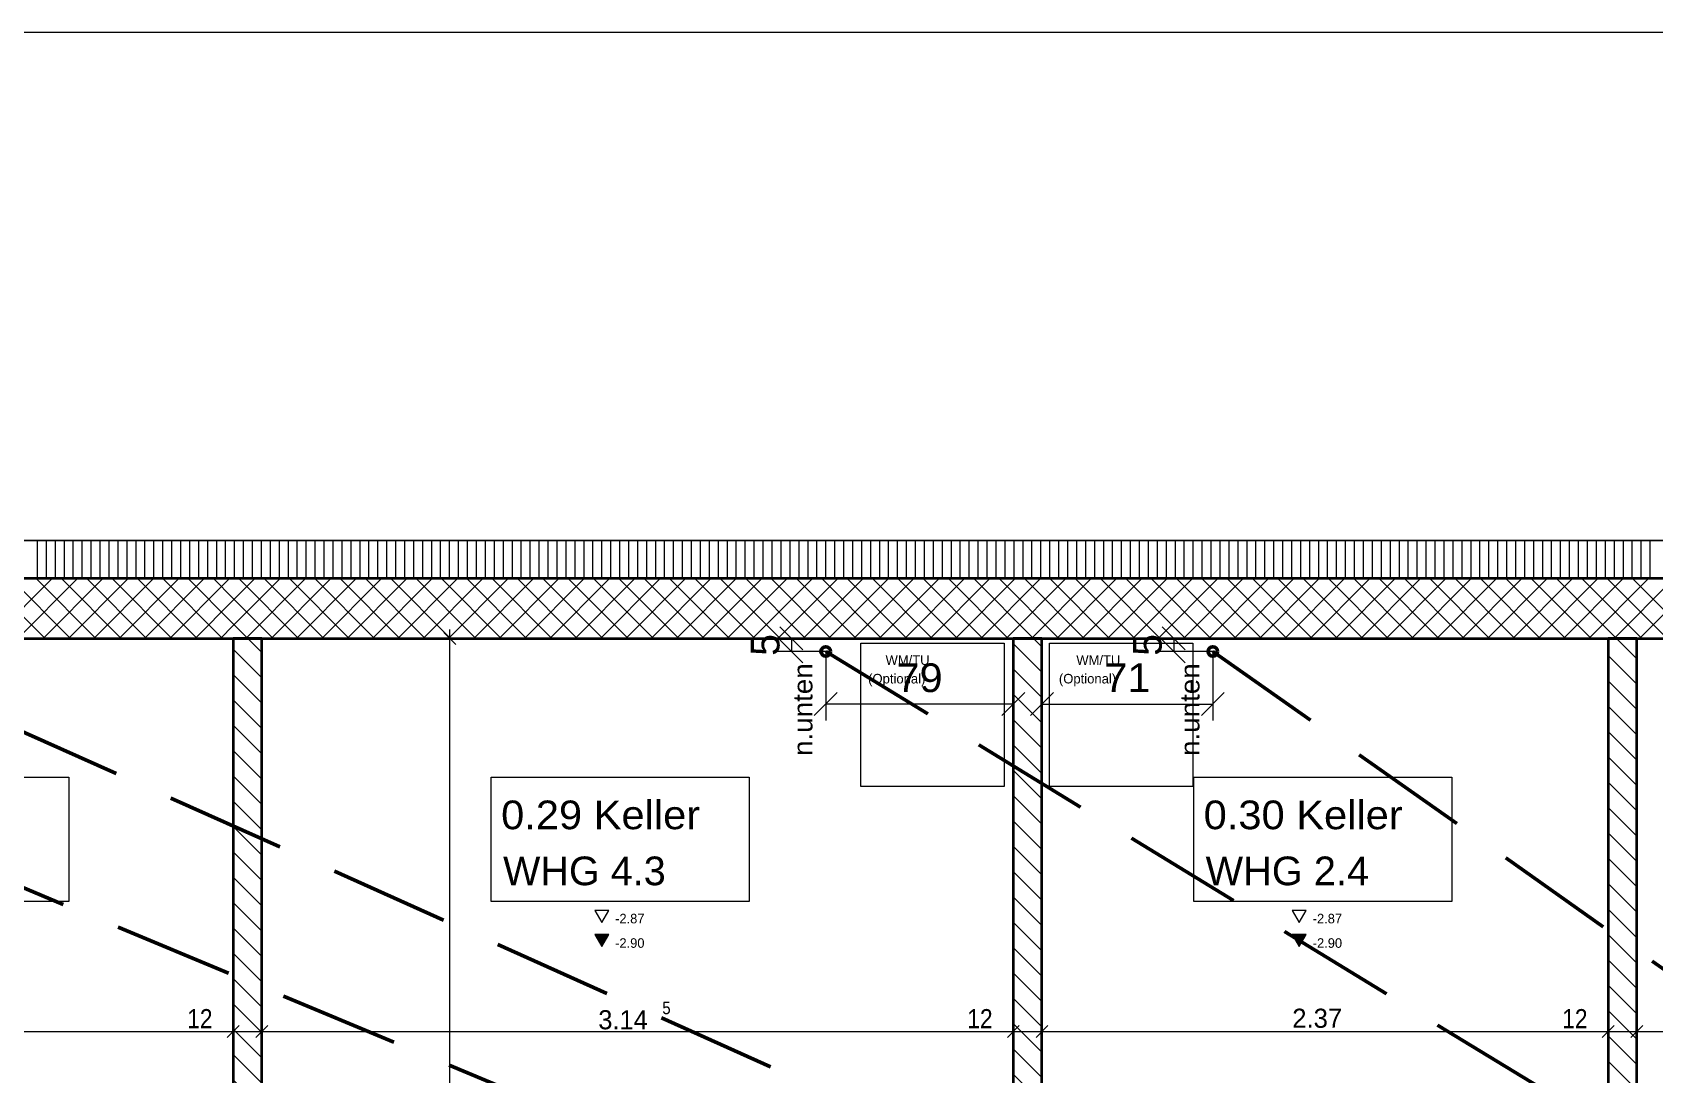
# Model space of a CAD drawing. Header units: millimetres. Extents: x -3497 to 2618, y -1809 to 2456.
# Drawn here: x -788 to -109, y 1945 to 2381 of the extents above; entities that cross this region are included whole.
import ezdxf
from ezdxf.enums import TextEntityAlignment as Align

# ---------------------------------------------------------------- set-up
doc = ezdxf.new("R2010")
doc.units = ezdxf.units.MM
doc.header["$LTSCALE"] = 100
doc.linetypes.add('HIDDENX2', pattern=[0.75, 0.5, -0.25])
for name, color, linetype, true_color in [('00_Anm.FP', 7, 'Continuous', 0x00c0ff), ('10-0.03 Solid', 3, 'Continuous', 0x00ff00), ('10-0.05 Solid', 1, 'Continuous', 0xff0000), ('20-Beton', 9, 'Continuous', 0x808080), ('30-Text', 7, 'Continuous', 0xff8000), ('30-Text 6', 3, 'Continuous', 0x00ff00), ('40-Raumstempel', 7, 'Continuous', 0x000000), ('50-Türen&Fenster', 9, 'Continuous', 0x808080), ('Layer31', 9, 'Continuous', 0x808080)]:
    doc.layers.add(name, color=color, linetype=linetype, true_color=true_color)
for name, color, linetype in [('10-0.05 Strichpunkt', 7, 'Continuous'), ('10-0.25 Solid', 7, 'Continuous'), ('Layer34', 7, 'Continuous')]:
    doc.layers.add(name, color=color, linetype=linetype)
doc.styles.add('Arial', font='arial.ttf')
doc.dimstyles.new('ISO-25', dxfattribs={"dimtxt": 2.5, "dimasz": 2.5, "dimexe": 1.25, "dimexo": 0.625, "dimtad": 1, "dimtxsty": 'Standard', "dimcen": 2.5, "dimadec": 0, "dimazin": 0, "dimtfac": 1, "dimtmove": 0, "dimatfit": 3, "dimfxl": 0, "dimarcsym": 0})

# ---------------------------------------------------------------- blocks, each defined once
blk = doc.blocks.new('*D262')
at = {"layer": '10-0.05 Strichpunkt', "color": 6, "linetype": 'Continuous', "lineweight": 13, "true_color": 0xff00ff}
for p, q in [((-465.2, 2122.68), (-474.8, 2132.28)), ((-474.8, 2126.8), (-465.2, 2117.2)), ((-473.33, 2127.48), (-463.14, 2127.48)), ((-470, 2127.48), (-470, 2122)), ((-470, 2127.48), (-470, 2127.48)), ((-455.63, 2122), (-476.86, 2122)), ((-470, 2122), (-470, 2122))]:
    blk.add_line(p, q, dxfattribs=at)
at = {"layer": '10-0.05 Strichpunkt', "color": 6, "linetype": 'Continuous', "lineweight": 13, "true_color": 0xff00ff, "style": 'Arial', "width": 0.974227}
blk.add_text('5', height=12, rotation=90, dxfattribs=at).set_placement((-475, 2120.2), (-475, 2129.27), align=Align.FIT)
blk = doc.blocks.new('_Oblique')
at = {"color": 0, "linetype": 'ByBlock', "lineweight": -2}
blk.add_line((-0.5, -0.5), (0.5, 0.5), dxfattribs=at)
blk = doc.blocks.new('*D263')
at = {"layer": '10-0.05 Strichpunkt', "color": 6, "linetype": 'Continuous', "lineweight": 13, "true_color": 0xff00ff}
for p, q in [((-305.2, 2122.68), (-314.8, 2132.28)), ((-316.36, 2127.48), (-303.14, 2127.48)), ((-314.8, 2126.8), (-305.2, 2117.2)), ((-310, 2127.48), (-310, 2122)), ((-310, 2127.48), (-310, 2127.48)), ((-293.63, 2122), (-316.86, 2122)), ((-310, 2122), (-310, 2122))]:
    blk.add_line(p, q, dxfattribs=at)
at = {"layer": '10-0.05 Strichpunkt', "color": 6, "linetype": 'Continuous', "lineweight": 13, "true_color": 0xff00ff, "style": 'Arial', "width": 0.974227}
blk.add_text('5', height=12, rotation=90, dxfattribs=at).set_placement((-315, 2120.2), (-315, 2129.27), align=Align.FIT)
blk = doc.blocks.new('*D264')
at = {"layer": '10-0.05 Strichpunkt', "color": 6, "linetype": 'Continuous', "lineweight": 13, "true_color": 0xff00ff}
for p, q in [((-455.63, 2122), (-455.63, 2093.14)), ((-460.43, 2095.2), (-450.83, 2104.8)), ((-372.33, 2104.8), (-381.93, 2095.2)), ((-377.13, 2092.79), (-377.13, 2106.86)), ((-377.13, 2100), (-455.63, 2100))]:
    blk.add_line(p, q, dxfattribs=at)
at = {"layer": '10-0.05 Strichpunkt', "color": 6, "linetype": 'Continuous', "lineweight": 13, "true_color": 0xff00ff, "style": 'Arial', "width": 1.03866}
blk.add_text('79', height=12, dxfattribs=at).set_placement((-426.05, 2105), (-406.71, 2105), align=Align.FIT)
blk = doc.blocks.new('*D265')
at = {"layer": '10-0.05 Strichpunkt', "color": 6, "linetype": 'Continuous', "lineweight": 13, "true_color": 0xff00ff}
for p, q in [((-293.63, 2122), (-293.63, 2093.14)), ((-369.93, 2095.2), (-360.33, 2104.8)), ((-288.83, 2104.8), (-298.43, 2095.2)), ((-365.13, 2101.07), (-365.13, 2093.14)), ((-365.13, 2100), (-293.63, 2100))]:
    blk.add_line(p, q, dxfattribs=at)
at = {"layer": '10-0.05 Strichpunkt', "color": 6, "linetype": 'Continuous', "lineweight": 13, "true_color": 0xff00ff, "style": 'Arial', "width": 1.03866}
blk.add_text('71', height=12, dxfattribs=at).set_placement((-339.05, 2105), (-319.71, 2105), align=Align.FIT)
blk = doc.blocks.new('*X446')
at = {"layer": '10-0.05 Solid', "color": 18, "linetype": 'Continuous', "lineweight": 13, "true_color": 0x000000}
for p, q in [((-697.49, 2127.48), (-691.63, 2121.61)), ((-703.63, 2123), (-691.63, 2111)), ((-703.63, 2112.4), (-691.63, 2100.4)), ((-703.63, 2101.79), (-691.63, 2089.79)), ((-703.63, 2091.18), (-691.63, 2079.18)), ((-703.63, 2080.58), (-691.63, 2068.58)), ((-703.63, 2069.97), (-691.63, 2057.97)), ((-703.63, 2059.36), (-691.63, 2047.36)), ((-703.63, 2048.76), (-691.63, 2036.76)), ((-703.63, 2038.15), (-691.63, 2026.15)), ((-703.63, 2027.54), (-691.63, 2015.54)), ((-703.63, 2016.94), (-691.63, 2004.94)), ((-703.63, 2006.33), (-691.63, 1994.33)), ((-703.63, 1995.72), (-691.63, 1983.72)), ((-703.63, 1985.12), (-691.63, 1973.12)), ((-703.63, 1974.51), (-691.63, 1962.51)), ((-703.63, 1963.9), (-691.63, 1951.9)), ((-703.63, 1953.3), (-691.63, 1941.3)), ((-703.63, 1942.69), (-691.63, 1930.69)), ((-703.63, 1932.08), (-691.63, 1920.08)), ((-703.63, 1921.48), (-691.63, 1909.48)), ((-703.63, 1910.87), (-691.63, 1898.87)), ((-703.63, 1900.26), (-691.63, 1888.26)), ((-703.63, 1889.66), (-691.63, 1877.66)), ((-703.63, 1879.05), (-691.63, 1867.05)), ((-703.63, 1868.44), (-691.63, 1856.44)), ((-703.63, 1857.84), (-691.63, 1845.84)), ((-703.63, 1847.23), (-691.63, 1835.23)), ((-703.63, 1836.62), (-691.63, 1824.62)), ((-703.63, 1826.02), (-691.63, 1814.02)), ((-703.63, 1815.41), (-691.63, 1803.41)), ((-703.63, 1804.81), (-691.63, 1792.81)), ((-703.63, 1794.2), (-691.63, 1782.2)), ((-703.63, 1783.59), (-691.63, 1771.59)), ((-703.63, 1772.99), (-691.63, 1760.99)), ((-703.63, 1762.38), (-691.63, 1750.38)), ((-703.63, 1751.77), (-691.63, 1739.77)), ((-703.63, 1741.17), (-691.63, 1729.17)), ((-703.63, 1730.56), (-691.63, 1718.56)), ((-703.63, 1719.95), (-691.63, 1707.95)), ((-703.63, 1709.35), (-691.63, 1697.35)), ((-703.63, 1698.74), (-691.63, 1686.74)), ((-703.63, 1688.13), (-691.63, 1676.13)), ((-703.63, 1677.53), (-691.63, 1665.53)), ((-703.63, 1666.92), (-695.69, 1658.98))]:
    blk.add_line(p, q, dxfattribs=at)
blk = doc.blocks.new('*X447')
at = {"layer": '10-0.05 Solid', "color": 18, "linetype": 'Continuous', "lineweight": 13, "true_color": 0x000000}
for p, q in [((-377.13, 2125.31), (-365.13, 2113.31)), ((-368.69, 2127.48), (-365.13, 2123.91)), ((-377.13, 2114.7), (-365.13, 2102.7)), ((-377.13, 2104.09), (-365.13, 2092.09)), ((-377.13, 2093.49), (-365.13, 2081.49)), ((-377.13, 2082.88), (-365.13, 2070.88)), ((-377.13, 2072.27), (-365.13, 2060.27)), ((-377.13, 2061.67), (-365.13, 2049.67)), ((-377.13, 2051.06), (-365.13, 2039.06)), ((-377.13, 2040.46), (-365.13, 2028.46)), ((-377.13, 2029.85), (-365.13, 2017.85)), ((-377.13, 2019.24), (-365.13, 2007.24)), ((-377.13, 2008.64), (-365.13, 1996.64)), ((-377.13, 1998.03), (-365.13, 1986.03)), ((-377.13, 1987.42), (-365.13, 1975.42)), ((-377.13, 1976.82), (-365.13, 1964.82)), ((-377.13, 1966.21), (-365.13, 1954.21)), ((-377.13, 1955.6), (-365.13, 1943.6)), ((-377.13, 1945), (-365.13, 1933)), ((-377.13, 1934.39), (-365.13, 1922.39)), ((-377.13, 1923.78), (-365.13, 1911.78)), ((-377.13, 1913.18), (-365.13, 1901.18)), ((-377.13, 1902.57), (-365.13, 1890.57)), ((-377.13, 1891.96), (-365.13, 1879.96)), ((-377.13, 1881.36), (-365.13, 1869.36)), ((-377.13, 1870.75), (-365.13, 1858.75)), ((-377.13, 1860.14), (-365.13, 1848.14)), ((-377.13, 1849.54), (-365.13, 1837.54)), ((-377.13, 1838.93), (-365.13, 1826.93)), ((-377.13, 1828.32), (-365.13, 1816.32)), ((-377.13, 1817.72), (-365.13, 1805.72)), ((-377.13, 1807.11), (-365.13, 1795.11)), ((-377.13, 1796.5), (-365.13, 1784.5)), ((-377.13, 1785.9), (-365.13, 1773.9)), ((-377.13, 1775.29), (-365.13, 1763.29)), ((-377.13, 1764.68), (-365.13, 1752.68)), ((-377.13, 1754.08), (-365.13, 1742.08)), ((-377.13, 1743.47), (-365.13, 1731.47)), ((-377.13, 1732.86), (-365.13, 1720.86)), ((-377.13, 1722.26), (-365.13, 1710.26)), ((-377.13, 1711.65), (-365.13, 1699.65)), ((-377.13, 1701.04), (-365.13, 1689.04)), ((-377.13, 1690.44), (-365.13, 1678.44)), ((-377.13, 1679.83), (-365.13, 1667.83)), ((-377.13, 1669.22), (-366.88, 1658.98))]:
    blk.add_line(p, q, dxfattribs=at)
blk = doc.blocks.new('*X448')
at = {"layer": '10-0.05 Solid', "color": 18, "linetype": 'Continuous', "lineweight": 13, "true_color": 0x000000}
for p, q in [((-124.74, 2127.48), (-116.13, 2118.87)), ((-128.13, 2120.26), (-116.13, 2108.26)), ((-128.13, 2109.65), (-116.13, 2097.65)), ((-128.13, 2099.05), (-116.13, 2087.05)), ((-128.13, 2088.44), (-116.13, 2076.44)), ((-128.13, 2077.83), (-116.13, 2065.83)), ((-128.13, 2067.23), (-116.13, 2055.23)), ((-128.13, 2056.62), (-116.13, 2044.62)), ((-128.13, 2046.01), (-116.13, 2034.01)), ((-128.13, 2035.41), (-116.13, 2023.41)), ((-128.13, 2024.8), (-116.13, 2012.8)), ((-128.13, 2014.19), (-116.13, 2002.19)), ((-128.13, 2003.59), (-116.13, 1991.59)), ((-128.13, 1992.98), (-116.13, 1980.98)), ((-128.13, 1982.37), (-116.13, 1970.37)), ((-128.13, 1971.77), (-116.13, 1959.77)), ((-128.13, 1961.16), (-116.13, 1949.16)), ((-128.13, 1950.55), (-116.13, 1938.55)), ((-128.13, 1939.95), (-116.13, 1927.95)), ((-128.13, 1929.34), (-116.13, 1917.34)), ((-128.13, 1918.73), (-116.13, 1906.73)), ((-128.13, 1908.13), (-116.13, 1896.13)), ((-128.13, 1897.52), (-116.13, 1885.52)), ((-128.13, 1886.91), (-116.13, 1874.91)), ((-128.13, 1876.31), (-116.13, 1864.31)), ((-128.13, 1865.7), (-116.13, 1853.7)), ((-128.13, 1855.09), (-116.13, 1843.09)), ((-128.13, 1844.49), (-116.13, 1832.49)), ((-128.13, 1833.88), (-116.13, 1821.88)), ((-128.13, 1823.27), (-116.13, 1811.27)), ((-128.13, 1812.67), (-116.13, 1800.67)), ((-128.13, 1802.06), (-116.13, 1790.06)), ((-128.13, 1791.46), (-116.13, 1779.46)), ((-128.13, 1780.85), (-116.13, 1768.85)), ((-128.13, 1770.24), (-116.13, 1758.24)), ((-128.13, 1759.64), (-116.13, 1747.64)), ((-128.13, 1749.03), (-116.13, 1737.03)), ((-128.13, 1738.42), (-116.13, 1726.42)), ((-128.13, 1727.82), (-116.13, 1715.82)), ((-128.13, 1717.21), (-116.13, 1705.21)), ((-128.13, 1706.6), (-116.13, 1694.6)), ((-128.13, 1696), (-116.13, 1684)), ((-128.13, 1685.39), (-116.13, 1673.39)), ((-128.13, 1674.78), (-116.13, 1662.78)), ((-128.13, 1664.18), (-122.93, 1658.98))]:
    blk.add_line(p, q, dxfattribs=at)
blk = doc.blocks.new('*X544')
at = {"layer": '40-Raumstempel', "color": 18, "linetype": 'Continuous', "lineweight": 13, "true_color": 0x000000}
for p, q in [((-785.7, 2168.48), (-785.7, 2152.48)), ((-781.95, 2168.48), (-781.95, 2152.48)), ((-778.2, 2168.48), (-778.2, 2152.48)), ((-774.45, 2168.48), (-774.45, 2152.48)), ((-770.7, 2168.48), (-770.7, 2152.48)), ((-766.95, 2168.48), (-766.95, 2152.48)), ((-763.2, 2168.48), (-763.2, 2152.48)), ((-759.45, 2168.48), (-759.45, 2152.48)), ((-755.7, 2168.48), (-755.7, 2152.48)), ((-751.95, 2168.48), (-751.95, 2152.48)), ((-748.2, 2168.48), (-748.2, 2152.48)), ((-744.45, 2168.48), (-744.45, 2152.48)), ((-740.7, 2168.48), (-740.7, 2152.48)), ((-736.95, 2168.48), (-736.95, 2152.48)), ((-733.2, 2168.48), (-733.2, 2152.48)), ((-729.45, 2168.48), (-729.45, 2152.48)), ((-725.7, 2168.48), (-725.7, 2152.48)), ((-721.95, 2168.48), (-721.95, 2152.48)), ((-718.2, 2168.48), (-718.2, 2152.48)), ((-714.45, 2168.48), (-714.45, 2152.48)), ((-710.7, 2168.48), (-710.7, 2152.48)), ((-706.95, 2168.48), (-706.95, 2152.48))]:
    blk.add_line(p, q, dxfattribs=at)
blk = doc.blocks.new('*X545')
at = {"layer": '40-Raumstempel', "color": 18, "linetype": 'Continuous', "lineweight": 13, "true_color": 0x000000}
for p, q in [((-782.35, 2127.48), (-807.35, 2152.48)), ((-804.44, 2127.48), (-779.44, 2152.48)), ((-771.74, 2127.48), (-796.74, 2152.48)), ((-793.83, 2127.48), (-768.83, 2152.48)), ((-761.13, 2127.48), (-786.13, 2152.48)), ((-783.23, 2127.48), (-758.23, 2152.48)), ((-750.53, 2127.48), (-775.53, 2152.48)), ((-772.62, 2127.48), (-747.62, 2152.48)), ((-739.92, 2127.48), (-764.92, 2152.48)), ((-762.01, 2127.48), (-737.01, 2152.48)), ((-729.31, 2127.48), (-754.31, 2152.48)), ((-751.41, 2127.48), (-726.41, 2152.48)), ((-718.71, 2127.48), (-743.71, 2152.48)), ((-740.8, 2127.48), (-715.8, 2152.48)), ((-708.1, 2127.48), (-733.1, 2152.48)), ((-730.19, 2127.48), (-705.19, 2152.48)), ((-703.63, 2133.61), (-722.49, 2152.48)), ((-703.63, 2144.22), (-711.89, 2152.48)), ((-719.59, 2127.48), (-703.63, 2143.43)), ((-708.98, 2127.48), (-703.63, 2132.83))]:
    blk.add_line(p, q, dxfattribs=at)
blk = doc.blocks.new('*X546')
at = {"layer": '40-Raumstempel', "color": 18, "linetype": 'Continuous', "lineweight": 13, "true_color": 0x000000}
for p, q in [((-703.2, 2168.48), (-703.2, 2152.48)), ((-699.45, 2168.48), (-699.45, 2152.48)), ((-695.7, 2168.48), (-695.7, 2152.48)), ((-691.95, 2168.48), (-691.95, 2152.48)), ((-688.2, 2168.48), (-688.2, 2152.48)), ((-684.45, 2168.48), (-684.45, 2152.48)), ((-680.7, 2168.48), (-680.7, 2152.48)), ((-676.95, 2168.48), (-676.95, 2152.48)), ((-673.2, 2168.48), (-673.2, 2152.48)), ((-669.45, 2168.48), (-669.45, 2152.48)), ((-665.7, 2168.48), (-665.7, 2152.48)), ((-661.95, 2168.48), (-661.95, 2152.48)), ((-658.2, 2168.48), (-658.2, 2152.48)), ((-654.45, 2168.48), (-654.45, 2152.48)), ((-650.7, 2168.48), (-650.7, 2152.48)), ((-646.95, 2168.48), (-646.95, 2152.48)), ((-643.2, 2168.48), (-643.2, 2152.48)), ((-639.45, 2168.48), (-639.45, 2152.48)), ((-635.7, 2168.48), (-635.7, 2152.48)), ((-631.95, 2168.48), (-631.95, 2152.48)), ((-628.2, 2168.48), (-628.2, 2152.48)), ((-624.45, 2168.48), (-624.45, 2152.48)), ((-620.7, 2168.48), (-620.7, 2152.48)), ((-616.95, 2168.48), (-616.95, 2152.48)), ((-613.2, 2168.48), (-613.2, 2152.48)), ((-609.45, 2168.48), (-609.45, 2152.48)), ((-605.7, 2168.48), (-605.7, 2152.48)), ((-601.95, 2168.48), (-601.95, 2152.48)), ((-598.2, 2168.48), (-598.2, 2152.48)), ((-594.45, 2168.48), (-594.45, 2152.48)), ((-590.7, 2168.48), (-590.7, 2152.48)), ((-586.95, 2168.48), (-586.95, 2152.48)), ((-583.2, 2168.48), (-583.2, 2152.48)), ((-579.45, 2168.48), (-579.45, 2152.48)), ((-575.7, 2168.48), (-575.7, 2152.48)), ((-571.95, 2168.48), (-571.95, 2152.48)), ((-568.2, 2168.48), (-568.2, 2152.48)), ((-564.45, 2168.48), (-564.45, 2152.48)), ((-560.7, 2168.48), (-560.7, 2152.48)), ((-556.95, 2168.48), (-556.95, 2152.48)), ((-553.2, 2168.48), (-553.2, 2152.48)), ((-549.45, 2168.48), (-549.45, 2152.48)), ((-545.7, 2168.48), (-545.7, 2152.48)), ((-541.95, 2168.48), (-541.95, 2152.48)), ((-538.2, 2168.48), (-538.2, 2152.48)), ((-534.45, 2168.48), (-534.45, 2152.48)), ((-530.7, 2168.48), (-530.7, 2152.48)), ((-526.95, 2168.48), (-526.95, 2152.48)), ((-523.2, 2168.48), (-523.2, 2152.48)), ((-519.45, 2168.48), (-519.45, 2152.48)), ((-515.7, 2168.48), (-515.7, 2152.48)), ((-511.95, 2168.48), (-511.95, 2152.48)), ((-508.2, 2168.48), (-508.2, 2152.48)), ((-504.45, 2168.48), (-504.45, 2152.48)), ((-500.7, 2168.48), (-500.7, 2152.48)), ((-496.95, 2168.48), (-496.95, 2152.48)), ((-493.2, 2168.48), (-493.2, 2152.48)), ((-489.45, 2168.48), (-489.45, 2152.48)), ((-485.7, 2168.48), (-485.7, 2152.48)), ((-481.95, 2168.48), (-481.95, 2152.48)), ((-478.2, 2168.48), (-478.2, 2152.48)), ((-474.45, 2168.48), (-474.45, 2152.48)), ((-470.7, 2168.48), (-470.7, 2152.48)), ((-466.95, 2168.48), (-466.95, 2152.48)), ((-463.2, 2168.48), (-463.2, 2152.48)), ((-459.45, 2168.48), (-459.45, 2152.48)), ((-455.7, 2168.48), (-455.7, 2152.48)), ((-451.95, 2168.48), (-451.95, 2152.48)), ((-448.2, 2168.48), (-448.2, 2152.48)), ((-444.45, 2168.48), (-444.45, 2152.48)), ((-440.7, 2168.48), (-440.7, 2152.48)), ((-436.95, 2168.48), (-436.95, 2152.48)), ((-433.2, 2168.48), (-433.2, 2152.48)), ((-429.45, 2168.48), (-429.45, 2152.48)), ((-425.7, 2168.48), (-425.7, 2152.48)), ((-421.95, 2168.48), (-421.95, 2152.48)), ((-418.2, 2168.48), (-418.2, 2152.48)), ((-414.45, 2168.48), (-414.45, 2152.48)), ((-410.7, 2168.48), (-410.7, 2152.48)), ((-406.95, 2168.48), (-406.95, 2152.48)), ((-403.2, 2168.48), (-403.2, 2152.48)), ((-399.45, 2168.48), (-399.45, 2152.48)), ((-395.7, 2168.48), (-395.7, 2152.48)), ((-391.95, 2168.48), (-391.95, 2152.48)), ((-388.2, 2168.48), (-388.2, 2152.48)), ((-384.45, 2168.48), (-384.45, 2152.48)), ((-380.7, 2168.48), (-380.7, 2152.48)), ((-376.95, 2168.48), (-376.95, 2152.48)), ((-373.2, 2168.48), (-373.2, 2152.48)), ((-369.45, 2168.48), (-369.45, 2152.48)), ((-365.7, 2168.48), (-365.7, 2152.48)), ((-361.95, 2168.48), (-361.95, 2152.48)), ((-358.2, 2168.48), (-358.2, 2152.48)), ((-354.45, 2168.48), (-354.45, 2152.48)), ((-350.7, 2168.48), (-350.7, 2152.48)), ((-346.95, 2168.48), (-346.95, 2152.48)), ((-343.2, 2168.48), (-343.2, 2152.48)), ((-339.45, 2168.48), (-339.45, 2152.48)), ((-335.7, 2168.48), (-335.7, 2152.48)), ((-331.95, 2168.48), (-331.95, 2152.48)), ((-328.2, 2168.48), (-328.2, 2152.48)), ((-324.45, 2168.48), (-324.45, 2152.48)), ((-320.7, 2168.48), (-320.7, 2152.48)), ((-316.95, 2168.48), (-316.95, 2152.48)), ((-313.2, 2168.48), (-313.2, 2152.48)), ((-309.45, 2168.48), (-309.45, 2152.48)), ((-305.7, 2168.48), (-305.7, 2152.48)), ((-301.95, 2168.48), (-301.95, 2152.48)), ((-298.2, 2168.48), (-298.2, 2152.48)), ((-294.45, 2168.48), (-294.45, 2152.48)), ((-290.7, 2168.48), (-290.7, 2152.48)), ((-286.95, 2168.48), (-286.95, 2152.48)), ((-283.2, 2168.48), (-283.2, 2152.48)), ((-279.45, 2168.48), (-279.45, 2152.48)), ((-275.7, 2168.48), (-275.7, 2152.48)), ((-271.95, 2168.48), (-271.95, 2152.48)), ((-268.2, 2168.48), (-268.2, 2152.48)), ((-264.45, 2168.48), (-264.45, 2152.48)), ((-260.7, 2168.48), (-260.7, 2152.48)), ((-256.95, 2168.48), (-256.95, 2152.48)), ((-253.2, 2168.48), (-253.2, 2152.48)), ((-249.45, 2168.48), (-249.45, 2152.48)), ((-245.7, 2168.48), (-245.7, 2152.48)), ((-241.95, 2168.48), (-241.95, 2152.48)), ((-238.2, 2168.48), (-238.2, 2152.48)), ((-234.45, 2168.48), (-234.45, 2152.48)), ((-230.7, 2168.48), (-230.7, 2152.48)), ((-226.95, 2168.48), (-226.95, 2152.48)), ((-223.2, 2168.48), (-223.2, 2152.48)), ((-219.45, 2168.48), (-219.45, 2152.48)), ((-215.7, 2168.48), (-215.7, 2152.48)), ((-211.95, 2168.48), (-211.95, 2152.48)), ((-208.2, 2168.48), (-208.2, 2152.48)), ((-204.45, 2168.48), (-204.45, 2152.48)), ((-200.7, 2168.48), (-200.7, 2152.48)), ((-196.95, 2168.48), (-196.95, 2152.48)), ((-193.2, 2168.48), (-193.2, 2152.48)), ((-189.45, 2168.48), (-189.45, 2152.48)), ((-185.7, 2168.48), (-185.7, 2152.48)), ((-181.95, 2168.48), (-181.95, 2152.48)), ((-178.2, 2168.48), (-178.2, 2152.48)), ((-174.45, 2168.48), (-174.45, 2152.48)), ((-170.7, 2168.48), (-170.7, 2152.48)), ((-166.95, 2168.48), (-166.95, 2152.48)), ((-163.2, 2168.48), (-163.2, 2152.48)), ((-159.45, 2168.48), (-159.45, 2152.48)), ((-155.7, 2168.48), (-155.7, 2152.48)), ((-151.95, 2168.48), (-151.95, 2152.48)), ((-148.2, 2168.48), (-148.2, 2152.48)), ((-144.45, 2168.48), (-144.45, 2152.48)), ((-140.7, 2168.48), (-140.7, 2152.48)), ((-136.95, 2168.48), (-136.95, 2152.48)), ((-133.2, 2168.48), (-133.2, 2152.48)), ((-129.45, 2168.48), (-129.45, 2152.48)), ((-125.7, 2168.48), (-125.7, 2152.48)), ((-121.95, 2168.48), (-121.95, 2152.48)), ((-118.2, 2168.48), (-118.2, 2152.48)), ((-114.45, 2168.48), (-114.45, 2152.48)), ((-110.7, 2168.48), (-110.7, 2152.48))]:
    blk.add_line(p, q, dxfattribs=at)
blk = doc.blocks.new('*X547')
at = {"layer": '40-Raumstempel', "color": 18, "linetype": 'Continuous', "lineweight": 13, "true_color": 0x000000}
for p, q in [((-703.63, 2132.83), (-683.98, 2152.48)), ((-703.63, 2143.43), (-694.59, 2152.48)), ((-676.28, 2127.48), (-701.28, 2152.48)), ((-698.37, 2127.48), (-673.37, 2152.48)), ((-665.67, 2127.48), (-690.67, 2152.48)), ((-687.77, 2127.48), (-662.77, 2152.48)), ((-655.07, 2127.48), (-680.07, 2152.48)), ((-677.16, 2127.48), (-652.16, 2152.48)), ((-644.46, 2127.48), (-669.46, 2152.48)), ((-666.55, 2127.48), (-641.55, 2152.48)), ((-633.86, 2127.48), (-658.86, 2152.48)), ((-655.95, 2127.48), (-630.95, 2152.48)), ((-623.25, 2127.48), (-648.25, 2152.48)), ((-645.34, 2127.48), (-620.34, 2152.48)), ((-612.64, 2127.48), (-637.64, 2152.48)), ((-634.73, 2127.48), (-609.73, 2152.48)), ((-602.04, 2127.48), (-627.04, 2152.48)), ((-624.13, 2127.48), (-599.13, 2152.48)), ((-591.43, 2127.48), (-616.43, 2152.48)), ((-613.52, 2127.48), (-588.52, 2152.48)), ((-580.82, 2127.48), (-605.82, 2152.48)), ((-602.91, 2127.48), (-577.91, 2152.48)), ((-570.22, 2127.48), (-595.22, 2152.48)), ((-592.31, 2127.48), (-567.31, 2152.48)), ((-559.61, 2127.48), (-584.61, 2152.48)), ((-581.7, 2127.48), (-556.7, 2152.48)), ((-549, 2127.48), (-574, 2152.48)), ((-571.09, 2127.48), (-546.09, 2152.48)), ((-538.4, 2127.48), (-563.4, 2152.48)), ((-560.49, 2127.48), (-535.49, 2152.48)), ((-527.79, 2127.48), (-552.79, 2152.48)), ((-549.88, 2127.48), (-524.88, 2152.48)), ((-517.18, 2127.48), (-542.18, 2152.48)), ((-539.27, 2127.48), (-514.27, 2152.48)), ((-506.58, 2127.48), (-531.58, 2152.48)), ((-528.67, 2127.48), (-503.67, 2152.48)), ((-495.97, 2127.48), (-520.97, 2152.48)), ((-518.06, 2127.48), (-493.06, 2152.48)), ((-485.36, 2127.48), (-510.36, 2152.48)), ((-507.45, 2127.48), (-482.45, 2152.48)), ((-474.76, 2127.48), (-499.76, 2152.48)), ((-496.85, 2127.48), (-471.85, 2152.48)), ((-464.15, 2127.48), (-489.15, 2152.48)), ((-486.24, 2127.48), (-461.24, 2152.48)), ((-453.54, 2127.48), (-478.54, 2152.48)), ((-475.63, 2127.48), (-450.63, 2152.48)), ((-442.94, 2127.48), (-467.94, 2152.48)), ((-465.03, 2127.48), (-440.03, 2152.48)), ((-432.33, 2127.48), (-457.33, 2152.48)), ((-454.42, 2127.48), (-429.42, 2152.48)), ((-421.72, 2127.48), (-446.72, 2152.48)), ((-443.81, 2127.48), (-418.81, 2152.48)), ((-411.12, 2127.48), (-436.12, 2152.48)), ((-433.21, 2127.48), (-408.21, 2152.48)), ((-400.51, 2127.48), (-425.51, 2152.48)), ((-422.6, 2127.48), (-397.6, 2152.48)), ((-389.9, 2127.48), (-414.9, 2152.48)), ((-411.99, 2127.48), (-386.99, 2152.48)), ((-379.3, 2127.48), (-404.3, 2152.48)), ((-401.39, 2127.48), (-376.39, 2152.48)), ((-368.69, 2127.48), (-393.69, 2152.48)), ((-390.78, 2127.48), (-365.78, 2152.48)), ((-358.08, 2127.48), (-383.08, 2152.48)), ((-380.17, 2127.48), (-355.17, 2152.48)), ((-347.48, 2127.48), (-372.48, 2152.48)), ((-369.57, 2127.48), (-344.57, 2152.48)), ((-336.87, 2127.48), (-361.87, 2152.48)), ((-358.96, 2127.48), (-333.96, 2152.48)), ((-326.26, 2127.48), (-351.26, 2152.48)), ((-348.35, 2127.48), (-323.35, 2152.48)), ((-315.66, 2127.48), (-340.66, 2152.48)), ((-337.75, 2127.48), (-312.75, 2152.48)), ((-305.05, 2127.48), (-330.05, 2152.48)), ((-327.14, 2127.48), (-302.14, 2152.48)), ((-294.44, 2127.48), (-319.44, 2152.48)), ((-316.53, 2127.48), (-291.53, 2152.48)), ((-283.84, 2127.48), (-308.84, 2152.48)), ((-305.93, 2127.48), (-280.93, 2152.48)), ((-273.23, 2127.48), (-298.23, 2152.48)), ((-295.32, 2127.48), (-270.32, 2152.48)), ((-262.62, 2127.48), (-287.62, 2152.48)), ((-284.71, 2127.48), (-259.71, 2152.48)), ((-252.02, 2127.48), (-277.02, 2152.48)), ((-274.11, 2127.48), (-249.11, 2152.48)), ((-241.41, 2127.48), (-266.41, 2152.48)), ((-263.5, 2127.48), (-238.5, 2152.48)), ((-230.8, 2127.48), (-255.8, 2152.48)), ((-252.89, 2127.48), (-227.89, 2152.48)), ((-220.2, 2127.48), (-245.2, 2152.48)), ((-242.29, 2127.48), (-217.29, 2152.48)), ((-209.59, 2127.48), (-234.59, 2152.48)), ((-231.68, 2127.48), (-206.68, 2152.48)), ((-198.98, 2127.48), (-223.98, 2152.48)), ((-221.08, 2127.48), (-196.08, 2152.48)), ((-188.38, 2127.48), (-213.38, 2152.48)), ((-210.47, 2127.48), (-185.47, 2152.48)), ((-177.77, 2127.48), (-202.77, 2152.48)), ((-199.86, 2127.48), (-174.86, 2152.48)), ((-167.16, 2127.48), (-192.16, 2152.48)), ((-189.26, 2127.48), (-164.26, 2152.48)), ((-156.56, 2127.48), (-181.56, 2152.48)), ((-178.65, 2127.48), (-153.65, 2152.48)), ((-145.95, 2127.48), (-170.95, 2152.48)), ((-168.04, 2127.48), (-143.04, 2152.48)), ((-135.34, 2127.48), (-160.34, 2152.48)), ((-157.44, 2127.48), (-132.44, 2152.48)), ((-124.74, 2127.48), (-149.74, 2152.48)), ((-146.83, 2127.48), (-121.83, 2152.48)), ((-114.13, 2127.48), (-139.13, 2152.48)), ((-136.22, 2127.48), (-111.22, 2152.48)), ((-103.53, 2127.48), (-128.53, 2152.48)), ((-125.62, 2127.48), (-100.62, 2152.48)), ((-92.92, 2127.48), (-117.92, 2152.48)), ((-115.01, 2127.48), (-90.01, 2152.48)), ((-686.89, 2127.48), (-703.63, 2144.22)), ((-697.49, 2127.48), (-703.63, 2133.61))]:
    blk.add_line(p, q, dxfattribs=at)
blk = doc.blocks.new('AnonymMegaMac_nNn0690')
at = {"layer": '20-Beton', "color": 8, "linetype": 'Continuous', "lineweight": 13, "true_color": 0x808080}
for p, q in [((-938.13, 1965.38), (-943.13, 1960.38)), ((-940.63, 1958.19), (-940.63, 1967.57)), ((-940.63, 1962.88), (-703.63, 1962.88)), ((-701.13, 1965.38), (-706.13, 1960.38)), ((-703.63, 1958.19), (-703.63, 1967.57))]:
    blk.add_line(p, q, dxfattribs=at)
at = {"layer": '20-Beton', "color": 8, "linetype": 'Continuous', "lineweight": 18, "true_color": 0x808080, "style": 'Arial'}
for s, width, p, p2 in [('2.37', 0.96134, (-835.88, 1964.47), (-815, 1964.47)), ('12', 0.854381, (-722.9, 1964.3), (-712.29, 1964.3))]:
    blk.add_text(s, height=8, dxfattribs=dict(at, width=width)).set_placement(p, p2, align=Align.FIT)
blk = doc.blocks.new('AnonymMegaMac_nNn0691')
at = {"layer": '20-Beton', "color": 8, "linetype": 'Continuous', "lineweight": 13, "true_color": 0x808080}
for p, q in [((-701.13, 1965.38), (-706.13, 1960.38)), ((-703.63, 1958.19), (-703.63, 1967.57)), ((-703.63, 1962.88), (-691.63, 1962.88)), ((-689.13, 1965.38), (-694.13, 1960.38)), ((-691.63, 1958.19), (-691.63, 1967.57))]:
    blk.add_line(p, q, dxfattribs=at)
blk = doc.blocks.new('AnonymMegaMac_nNn0692')
at = {"layer": '20-Beton', "color": 8, "linetype": 'Continuous', "lineweight": 13, "true_color": 0x808080}
for p, q in [((-689.13, 1965.38), (-694.13, 1960.38)), ((-691.63, 1958.19), (-691.63, 1967.57)), ((-691.63, 1962.88), (-377.13, 1962.88)), ((-374.63, 1965.38), (-379.63, 1960.38)), ((-377.13, 1958.19), (-377.13, 1967.57))]:
    blk.add_line(p, q, dxfattribs=at)
at = {"layer": '20-Beton', "color": 8, "linetype": 'Continuous', "lineweight": 18, "true_color": 0x808080, "style": 'Arial'}
for s, height, width, p, p2 in [('3.14', 8, 0.953608, (-550.83, 1963.84), (-530.11, 1963.84)), ('5', 5.28, 0.853093, (-524.05, 1970.14), (-520.56, 1970.14)), ('12', 8, 0.854381, (-396.4, 1964.3), (-385.79, 1964.3))]:
    blk.add_text(s, height=height, dxfattribs=dict(at, width=width)).set_placement(p, p2, align=Align.FIT)
blk = doc.blocks.new('AnonymMegaMac_nNn0693')
at = {"layer": '20-Beton', "color": 8, "linetype": 'Continuous', "lineweight": 13, "true_color": 0x808080}
for p, q in [((-374.63, 1965.38), (-379.63, 1960.38)), ((-377.13, 1958.19), (-377.13, 1967.57)), ((-377.13, 1962.88), (-365.13, 1962.88)), ((-362.63, 1965.38), (-367.63, 1960.38)), ((-365.13, 1958.19), (-365.13, 1967.57))]:
    blk.add_line(p, q, dxfattribs=at)
blk = doc.blocks.new('AnonymMegaMac_nNn0694')
at = {"layer": '20-Beton', "color": 8, "linetype": 'Continuous', "lineweight": 13, "true_color": 0x808080}
for p, q in [((-362.63, 1965.38), (-367.63, 1960.38)), ((-365.13, 1958.19), (-365.13, 1967.57)), ((-365.13, 1962.88), (-128.13, 1962.88)), ((-125.63, 1965.38), (-130.63, 1960.38)), ((-128.13, 1958.19), (-128.13, 1967.57))]:
    blk.add_line(p, q, dxfattribs=at)
at = {"layer": '20-Beton', "color": 8, "linetype": 'Continuous', "lineweight": 18, "true_color": 0x808080, "style": 'Arial'}
for s, width, p, p2 in [('2.37', 0.96134, (-260.38, 1964.47), (-239.5, 1964.47)), ('12', 0.854381, (-147.4, 1964.3), (-136.79, 1964.3))]:
    blk.add_text(s, height=8, dxfattribs=dict(at, width=width)).set_placement(p, p2, align=Align.FIT)
blk = doc.blocks.new('AnonymMegaMac_nNn0695')
at = {"layer": '20-Beton', "color": 8, "linetype": 'Continuous', "lineweight": 13, "true_color": 0x808080}
for p, q in [((-125.63, 1965.38), (-130.63, 1960.38)), ((-128.13, 1958.19), (-128.13, 1967.57)), ((-128.13, 1962.88), (-116.13, 1962.88)), ((-113.63, 1965.38), (-118.63, 1960.38)), ((-116.13, 1958.19), (-116.13, 1967.57))]:
    blk.add_line(p, q, dxfattribs=at)
blk = doc.blocks.new('AnonymMegaMac_nNn0696')
at = {"layer": '20-Beton', "color": 8, "linetype": 'Continuous', "lineweight": 13, "true_color": 0x808080}
for p, q in [((-113.63, 1965.38), (-118.63, 1960.38)), ((-116.13, 1958.19), (-116.13, 1967.57)), ((-116.13, 1962.88), (120.87, 1962.88)), ((123.37, 1965.38), (118.37, 1960.38)), ((120.87, 1958.19), (120.87, 1967.57))]:
    blk.add_line(p, q, dxfattribs=at)
at = {"layer": '20-Beton', "color": 8, "linetype": 'Continuous', "lineweight": 18, "true_color": 0x808080, "style": 'Arial'}
for s, width, p, p2 in [('2.37', 0.96134, (-11.38, 1964.47), (9.5, 1964.47)), ('12', 0.854381, (101.6, 1964.3), (112.21, 1964.3))]:
    blk.add_text(s, height=8, dxfattribs=dict(at, width=width)).set_placement(p, p2, align=Align.FIT)
blk = doc.blocks.new('AnonymMegaMac_nNn0839')
at = {"layer": '20-Beton', "color": 8, "linetype": 'Continuous', "lineweight": 13, "true_color": 0x808080}
blk.add_line((692.37, 2168.35), (-3105.19, 2168.35), dxfattribs=at)
blk = doc.blocks.new('AnonymMegaMac_nNn0840')
at = {"layer": '20-Beton', "color": 8, "linetype": 'Continuous', "lineweight": 13, "true_color": 0x808080}
blk.add_line((692.37, 2168.35), (-3105.19, 2168.35), dxfattribs=at)
blk = doc.blocks.new('AnonymMegaMac_nNn0955')
at = {"layer": '20-Beton', "color": 8, "linetype": 'Continuous', "lineweight": 13, "true_color": 0x808080}
for p, q in [((-407.13, 2127.48), (-617.68, 2127.48)), ((-610.49, 2124.98), (-615.49, 2129.98)), ((-613.01, 1658.98), (-612.99, 2127.48)), ((-612.99, 2127.48), (-612.99, 2131.23)), ((-520.13, 1658.98), (-617.7, 1658.98)), ((-615.51, 1661.48), (-610.51, 1656.48)), ((-613.01, 1502.99), (-613.01, 1658.98))]:
    blk.add_line(p, q, dxfattribs=at)
at = {"layer": '20-Beton', "color": 8, "linetype": 'Continuous', "lineweight": 18, "true_color": 0x808080, "style": 'Arial'}
for s, height, width, p, p2 in [('5', 5.28, 0.853093, (-620.27, 1903.97), (-620.27, 1907.46)), ('4.68', 8, 0.970913, (-613.97, 1877.19), (-613.97, 1898.29))]:
    blk.add_text(s, height=height, rotation=89.99823, dxfattribs=dict(at, width=width)).set_placement(p, p2, align=Align.FIT)
blk = doc.blocks.new('SheetMove_001_nNn01233')
at = {"layer": 'Layer34', "color": 7, "linetype": 'Continuous', "lineweight": 13}
blk.add_line((1543.4, 2381.12), (-3421.6, 2381.12), dxfattribs=at)

msp = doc.modelspace()

# ---------------------------------------------------------------- hatches: boundary and pattern name
at = {"layer": '20-Beton', "linetype": 'Continuous', "lineweight": 13, "true_color": 0x808080}
for points in [[(-549.4, 1998.54), (-546.49, 2003.58), (-552.31, 2003.58)], [(-257.44, 1998.54), (-254.53, 2003.58), (-260.35, 2003.58)]]:
    msp.add_hatch(color=8, dxfattribs=at).paths.add_polyline_path(points, flags=0)

# ---------------------------------------------------------------- linework, layer by layer
at = {"layer": '00_Anm.FP', "color": 8, "linetype": 'Continuous', "lineweight": 18, "true_color": 0x808080}
for points in [[(-703.63, 2168.48), (-2205.63, 2168.48)], [(1068.37, 2168.48), (-703.63, 2168.48)]]:
    msp.add_lwpolyline(points, dxfattribs=at)
at = {"layer": '00_Anm.FP', "color": 8, "linetype": 'Continuous', "lineweight": 35, "true_color": 0x808080}
for points in [[(-2205.63, 2127.48), (-703.63, 2127.48)], [(-703.63, 2127.48), (1068.37, 2127.48)]]:
    msp.add_lwpolyline(points, dxfattribs=at)
at = {"layer": '10-0.03 Solid', "color": 3, "linetype": 'Continuous', "lineweight": 50, "true_color": 0x00ff00}
for centre in [(-455.63, 2122), (-293.63, 2122)]:
    msp.add_circle(centre, 2, dxfattribs=at)
at = {"layer": '10-0.25 Solid', "color": 8, "linetype": 'Continuous', "lineweight": 13, "true_color": 0x808080}
for p, q in [((-440.97, 2065.53), (-440.97, 2125.53)), ((-440.97, 2125.53), (-380.97, 2125.53)), ((-380.97, 2125.53), (-380.97, 2065.53)), ((-361.93, 2065.53), (-361.93, 2125.53)), ((-361.93, 2125.53), (-301.93, 2125.53)), ((-301.93, 2125.53), (-301.93, 2065.53)), ((-380.97, 2065.53), (-440.97, 2065.53)), ((-301.93, 2065.53), (-361.93, 2065.53))]:
    msp.add_line(p, q, dxfattribs=at)
at = {"layer": '20-Beton', "color": 8, "linetype": 'Continuous', "lineweight": 13, "true_color": 0x808080}
for p, q in [((-546.49, 2013.58), (-552.31, 2013.58)), ((-552.31, 2013.58), (-549.4, 2008.54)), ((-549.4, 2008.54), (-546.49, 2013.58)), ((-254.53, 2013.58), (-260.35, 2013.58)), ((-260.35, 2013.58), (-257.44, 2008.54)), ((-257.44, 2008.54), (-254.53, 2013.58)), ((-546.49, 2003.58), (-552.31, 2003.58)), ((-552.31, 2003.58), (-549.4, 1998.54)), ((-549.4, 1998.54), (-546.49, 2003.58)), ((-254.53, 2003.58), (-260.35, 2003.58)), ((-260.35, 2003.58), (-257.44, 1998.54)), ((-257.44, 1998.54), (-254.53, 2003.58))]:
    msp.add_line(p, q, dxfattribs=at)
at = {"layer": '30-Text', "color": 18, "linetype": 'HIDDENX2', "lineweight": 13, "true_color": 0x000000}
msp.add_lwpolyline([(-2130.64, 2152.48), (1117.37, 2152.48), (1117.37, 1638.98), (369.87, 1638.98), (369.87, 1838.88), (-116.13, 1838.88), (-116.13, 1638.98), (-1250.63, 1638.98), (-1250.63, 1838.93), (-1739.62, 1838.93), (-1739.62, 1638.98), (-2130.64, 1638.98)], close=True, dxfattribs=at)
at = {"layer": '30-Text 6', "color": 8, "linetype": 'Continuous', "lineweight": 35, "true_color": 0x808080}
for p, q in [((-703.63, 2152.48), (-2205.63, 2152.48)), ((1068.37, 2152.48), (-703.63, 2152.48))]:
    msp.add_line(p, q, dxfattribs=at)
at = {"layer": '30-Text 6', "color": 3, "linetype": 'HIDDENX2', "lineweight": 50, "true_color": 0x00ff00}
for p, q in [((-1028.63, 2122), (489.5, 1488.86)), ((-866.63, 2122), (499.1, 1509.95)), ((-455.63, 2122), (517.64, 1527.58)), ((-293.63, 2122), (531.06, 1540.44))]:
    msp.add_line(p, q, dxfattribs=at)
at = {"layer": '50-Türen&Fenster', "color": 8, "linetype": 'Continuous', "lineweight": 35, "true_color": 0x808080}
for points in [[(-703.63, 2127.48), (-703.63, 1658.98)], [(-691.63, 2127.48), (-703.63, 2127.48)], [(-691.63, 1658.98), (-691.63, 2127.48)], [(-377.13, 2127.48), (-377.13, 1658.98)], [(-365.13, 2127.48), (-377.13, 2127.48)], [(-365.13, 1658.98), (-365.13, 2127.48)], [(-128.13, 2127.48), (-128.13, 1658.98)], [(-116.13, 2127.48), (-128.13, 2127.48)], [(-116.13, 1658.98), (-116.13, 2127.48)]]:
    msp.add_lwpolyline(points, dxfattribs=at)
at = {"layer": 'Layer31', "color": 8, "linetype": 'Continuous', "lineweight": 13, "true_color": 0x808080}
for points in [[(-880.43, 2069.44), (-772.5, 2069.44), (-772.5, 2017.3), (-880.43, 2017.3)], [(-595.62, 2069.44), (-487.69, 2069.44), (-487.69, 2017.3), (-595.62, 2017.3)], [(-301.58, 2069.44), (-193.65, 2069.44), (-193.65, 2017.3), (-301.58, 2017.3)]]:
    msp.add_lwpolyline(points, close=True, dxfattribs=at)

# ---------------------------------------------------------------- block references
for name in ['AnonymMegaMac_nNn0840', 'AnonymMegaMac_nNn0839', '*X544', '*X546', '*X545', '*X547', '*X446', 'AnonymMegaMac_nNn0955', '*X447', '*X448', 'AnonymMegaMac_nNn0690', 'AnonymMegaMac_nNn0692', 'AnonymMegaMac_nNn0694', 'AnonymMegaMac_nNn0696', 'AnonymMegaMac_nNn0691', 'AnonymMegaMac_nNn0693', 'AnonymMegaMac_nNn0695']:
    msp.add_blockref(name, (0, 0))

# ---------------------------------------------------------------- texts
at = {"layer": '10-0.05 Strichpunkt', "color": 216, "linetype": 'Continuous', "lineweight": 25, "true_color": 0x800080, "style": 'Arial', "width": 1.041577}
for p, p2 in [((-461.22, 2078.25), (-461.22, 2117.05)), ((-299.22, 2078.25), (-299.22, 2117.05))]:
    msp.add_text('n.unten', height=8, rotation=90, dxfattribs=at).set_placement(p, p2, align=Align.FIT)
at = {"layer": '10-0.25 Solid', "color": 8, "linetype": 'Continuous', "lineweight": 13, "true_color": 0x808080, "style": 'Arial'}
for s, width, p, p2 in [('WM/TU', 0.972727, (-430.6, 2116.37), (-412.2, 2116.37)), ('WM/TU', 0.972727, (-350.75, 2116.37), (-332.35, 2116.37)), ('(Optional)', 0.97797, (-437.9, 2108.61), (-413.93, 2108.61)), ('(Optional)', 0.97797, (-358.05, 2108.61), (-334.08, 2108.61))]:
    msp.add_text(s, height=4, dxfattribs=dict(at, width=width)).set_placement(p, p2, align=Align.FIT)
at = {"layer": 'Layer31', "color": 8, "linetype": 'Continuous', "lineweight": 13, "true_color": 0x808080, "style": 'Arial'}
for s, height, width, p, p2 in [('0.29 Keller', 12, 1.040468, (-591.51, 2047.59), (-508.2, 2047.59)), ('0.30 Keller', 12, 1.040468, (-297.47, 2047.59), (-214.16, 2047.59)), ('WHG 4.3', 12, 0.988676, (-590.7, 2024.15), (-522.6, 2024.15)), ('WHG 2.4', 12, 0.993554, (-296.66, 2024.15), (-228.22, 2024.15)), ('-2.87', 4, 0.966048, (-543.79, 2008.19), (-531.5, 2008.19)), ('-2.87', 4, 0.966048, (-251.83, 2008.19), (-239.54, 2008.19)), ('-2.90', 4, 0.965105, (-543.78, 1997.95), (-531.5, 1997.95)), ('-2.90', 4, 0.965105, (-251.81, 1997.95), (-239.53, 1997.95))]:
    msp.add_text(s, height=height, dxfattribs=dict(at, width=width)).set_placement(p, p2, align=Align.FIT)

# ---------------------------------------------------------------- dimensions: what is measured, and where the dimension line sits
at = {"layer": '10-0.05 Strichpunkt', "color": 6, "linetype": 'Continuous', "lineweight": 13, "true_color": 0xff00ff}
for base, p1, p2, picture, middle in [((-470, 2122), (-473.33, 2127.48), (-455.63, 2122), '*D262', (-481, 2124.74)), ((-310, 2122), (-316.36, 2127.48), (-293.63, 2122), '*D263', (-321, 2124.74))]:
    dim = msp.add_linear_dim(base=base, p1=p1, p2=p2, angle=270, dimstyle='ISO-25', override={"dimtxt": 12, "dimasz": 12, "dimexe": 8.571429, "dimgap": 1.714286, "dimtad": 1, "dimjust": 0, "dimdec": 0, "dimzin": 8, "dimpost": '<>', "dimtxsty": 'Arial', "dimblk1": 'Oblique', "dimblk2": 'Oblique', "dimsah": 1, "dimclrd": 6, "dimclre": 6, "dimclrt": 6, "dimadec": 0}, dxfattribs=at)
    dim.commit()
    dim.dimension.update_dxf_attribs({"geometry": picture, "text_midpoint": middle, "text_rotation": 90})
dim = msp.add_linear_dim(base=(-455.6285, 2100), p1=(-377.1277, 2092.792), p2=(-455.6285, 2122.0002), angle=180, dimstyle='ISO-25', override={"dimtxt": 12, "dimasz": 12, "dimexe": 8.571429, "dimgap": 1.714286, "dimtad": 1, "dimjust": 0, "dimdec": 0, "dimzin": 8, "dimpost": '<>', "dimtxsty": 'Arial', "dimblk1": 'Oblique', "dimblk2": 'Oblique', "dimsah": 1, "dimclrd": 6, "dimclre": 6, "dimclrt": 6, "dimadec": 0}, dxfattribs=at)
dim.commit()
dim.dimension.update_dxf_attribs({"geometry": '*D264', "text_midpoint": (-416.3781, 2111)})
dim = msp.add_linear_dim(base=(-293.6284, 2100), p1=(-365.1277, 2101.0695), p2=(-293.6284, 2121.9993), dimstyle='ISO-25', override={"dimtxt": 12, "dimasz": 12, "dimexe": 8.571429, "dimgap": 1.714286, "dimtad": 1, "dimjust": 0, "dimdec": 0, "dimzin": 8, "dimpost": '<>', "dimtxsty": 'Arial', "dimblk1": 'Oblique', "dimblk2": 'Oblique', "dimsah": 1, "dimclrd": 6, "dimclre": 6, "dimclrt": 6, "dimadec": 0}, dxfattribs=at)
dim.commit()
dim.dimension.update_dxf_attribs({"geometry": '*D265', "text_midpoint": (-329.378, 2111)})

# ---------------------------------------------------------------- next in the draw order: block references
msp.add_blockref('SheetMove_001_nNn01233', (0, 0))

doc.saveas('drawing.dxf')
